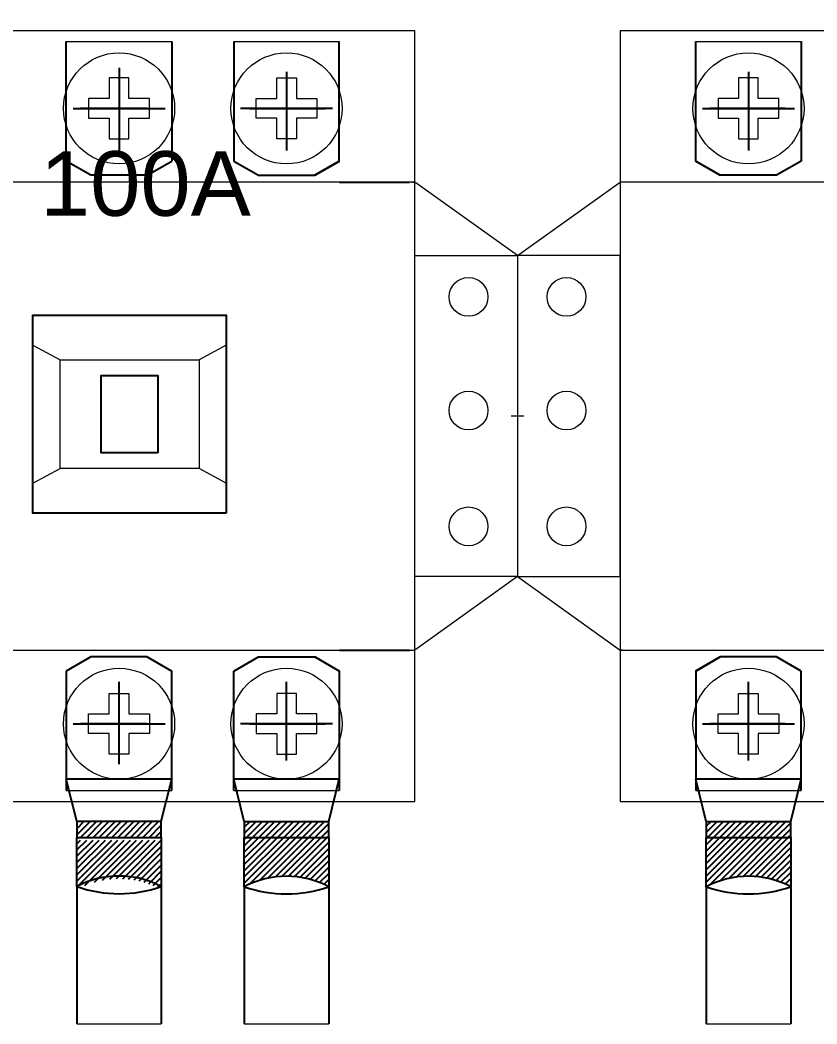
# Model space of a CAD drawing. Header units: millimetres. Extents: x 330554 to 656471, y 11007 to 130943.
# Drawn here: x 420411.7 to 420523.3, y 94432.4 to 94573 of the extents above; entities that cross this region are included whole.
import ezdxf

# ---------------------------------------------------------------- set-up
doc = ezdxf.new("R2010")
doc.units = ezdxf.units.MM
doc.header["$LTSCALE"] = 6
for name, color, linetype in [('BASBAR', 1, 'Continuous'), ('thước đo', 3, 'Continuous'), ('đèn báo pha', 10, 'Continuous')]:
    doc.layers.add(name, color=color, linetype=linetype)
doc.layers.add('M & E', color=5, linetype='Continuous', lineweight=30)
doc.styles.get("Standard").update_dxf_attribs({"font": 'VHELVCN.TTF', "height": 120})
pattern_1 = [(225, (119193.49674, 106156.1728), (0.4354782166, -0.4354782166), [])]
pattern_2 = [(225, (119081.89674, 106156.1728), (0.4354782166, -0.4354782166), [])]

msp = doc.modelspace()

# ---------------------------------------------------------------- hatches: boundary and pattern name
at = {"layer": 'M & E', "lineweight": -2, "ltscale": 8}
h = msp.add_hatch(dxfattribs=at)
h.set_pattern_fill('ANSI31', color=256, scale=4.926874, angle=540, style=0)
h.set_pattern_definition(pattern_2)
h.paths.add_polyline_path([(420443.118, 94460.743), (420443.118, 94458.489), (420454.942, 94458.489), (420454.942, 94460.743)])
h = msp.add_hatch(dxfattribs=at)
h.set_pattern_fill('ANSI31', color=256, scale=4.926874, angle=540, style=0)
h.set_pattern_definition(pattern_2)
edge = h.paths.add_edge_path()
edge.add_line((420443.118, 94451.591), (420443.118, 94458.489))
edge.add_line((420443.118, 94458.489), (420454.942, 94458.489))
edge.add_line((420454.942, 94458.489), (420454.942, 94451.591))
edge.add_arc((420449.03, 94440.588), 12.491, 61.75026, 118.24974)
at = {"layer": 'đèn báo pha', "ltscale": 8}
h = msp.add_hatch(dxfattribs=at)
h.set_pattern_fill('ANSI31', color=2, scale=4.926874, angle=360, style=0)
h.set_pattern_definition([(225, (181366.1806, 64465.0399), (0.4354782166, -0.4354782166), [])])
edge = h.paths.add_edge_path()
edge.add_line((420419.665, 94451.252), (420419.665, 94458.15))
edge.add_line((420419.665, 94458.15), (420431.49, 94458.15))
edge.add_line((420431.49, 94458.15), (420431.49, 94451.252))
edge.add_arc((420425.578, 94440.249), 12.491, 781.75026, 838.24974)
edge = h.paths.add_edge_path()
edge.add_line((420819.728, 94560.239), (420819.728, 94573.049))
h = msp.add_hatch(dxfattribs=at)
h.set_pattern_fill('ANSI31', color=2, scale=4.926874, angle=360, style=0)
h.set_pattern_definition([(225, (181366.1806, 64465.40466), (0.4354782166, -0.4354782166), [])])
h.paths.add_polyline_path([(420419.665, 94460.768), (420431.49, 94460.768), (420431.49, 94458.514), (420419.665, 94458.514)])
h = msp.add_hatch(dxfattribs=at)
h.set_pattern_fill('ANSI31', color=256, scale=4.926874, angle=540, style=0)
h.set_pattern_definition(pattern_1)
h.paths.add_polyline_path([(420519.638, 94458.489), (420519.638, 94460.743), (420507.813, 94460.743), (420507.813, 94458.489)])
h = msp.add_hatch(dxfattribs=at)
h.set_pattern_fill('ANSI31', color=256, scale=4.926874, angle=540, style=0)
h.set_pattern_definition(pattern_1)
edge = h.paths.add_edge_path()
edge.add_arc((420513.726, 94440.588), 12.491, 61.75026, 118.24974)
edge.add_line((420507.813, 94451.591), (420507.813, 94458.489))
edge.add_line((420507.813, 94458.489), (420519.638, 94458.489))
edge.add_line((420519.638, 94458.489), (420519.638, 94451.591))

# ---------------------------------------------------------------- linework, layer by layer
at = {"linetype": 'ByBlock', "lineweight": 18, "ltscale": 8}
for p, q in [((420426.951, 94564.935), (420424.204, 94564.935)), ((420424.204, 94564.935), (420424.204, 94562.045)), ((420426.951, 94564.935), (420424.204, 94564.935)), ((420424.204, 94564.935), (420424.204, 94562.045)), ((420426.951, 94562.045), (420426.951, 94564.935)), ((420426.951, 94562.045), (420426.951, 94564.935)), ((420447.656, 94562.045), (420447.656, 94564.935)), ((420447.656, 94564.935), (420450.404, 94564.935)), ((420447.656, 94562.045), (420447.656, 94564.935)), ((420447.656, 94564.935), (420450.404, 94564.935)), ((420447.656, 94562.045), (420447.656, 94564.935)), ((420447.656, 94564.935), (420450.404, 94564.935)), ((420447.656, 94562.045), (420447.656, 94564.935)), ((420447.656, 94564.935), (420450.404, 94564.935)), ((420450.404, 94564.935), (420450.404, 94562.045)), ((420450.404, 94564.935), (420450.404, 94562.045)), ((420450.404, 94564.935), (420450.404, 94562.045)), ((420450.404, 94564.935), (420450.404, 94562.045)), ((420515.099, 94564.935), (420512.352, 94564.935)), ((420512.352, 94564.935), (420512.352, 94562.045)), ((420515.099, 94564.935), (420512.352, 94564.935)), ((420512.352, 94564.935), (420512.352, 94562.045)), ((420515.099, 94564.935), (420512.352, 94564.935)), ((420512.352, 94564.935), (420512.352, 94562.045)), ((420515.099, 94564.935), (420512.352, 94564.935)), ((420512.352, 94564.935), (420512.352, 94562.045)), ((420515.099, 94562.045), (420515.099, 94564.935)), ((420515.099, 94562.045), (420515.099, 94564.935)), ((420515.099, 94562.045), (420515.099, 94564.935)), ((420515.099, 94562.045), (420515.099, 94564.935)), ((420424.204, 94562.045), (420421.314, 94562.045)), ((420421.314, 94562.045), (420421.314, 94559.298)), ((420424.204, 94562.045), (420421.314, 94562.045)), ((420421.314, 94562.045), (420421.314, 94559.298)), ((420429.841, 94562.045), (420426.951, 94562.045)), ((420429.841, 94562.045), (420426.951, 94562.045)), ((420429.841, 94559.298), (420429.841, 94562.045)), ((420429.841, 94559.298), (420429.841, 94562.045)), ((420444.766, 94559.298), (420444.766, 94562.045)), ((420444.766, 94562.045), (420447.656, 94562.045)), ((420444.766, 94559.298), (420444.766, 94562.045)), ((420444.766, 94562.045), (420447.656, 94562.045)), ((420444.766, 94559.298), (420444.766, 94562.045)), ((420444.766, 94562.045), (420447.656, 94562.045)), ((420444.766, 94559.298), (420444.766, 94562.045)), ((420444.766, 94562.045), (420447.656, 94562.045)), ((420450.404, 94562.045), (420453.293, 94562.045)), ((420450.404, 94562.045), (420453.293, 94562.045)), ((420450.404, 94562.045), (420453.293, 94562.045)), ((420450.404, 94562.045), (420453.293, 94562.045)), ((420453.293, 94562.045), (420453.293, 94559.298)), ((420453.293, 94562.045), (420453.293, 94559.298)), ((420453.293, 94562.045), (420453.293, 94559.298)), ((420453.293, 94562.045), (420453.293, 94559.298)), ((420512.352, 94562.045), (420509.462, 94562.045)), ((420509.462, 94562.045), (420509.462, 94559.298)), ((420512.352, 94562.045), (420509.462, 94562.045)), ((420509.462, 94562.045), (420509.462, 94559.298)), ((420512.352, 94562.045), (420509.462, 94562.045)), ((420509.462, 94562.045), (420509.462, 94559.298)), ((420512.352, 94562.045), (420509.462, 94562.045)), ((420509.462, 94562.045), (420509.462, 94559.298)), ((420517.989, 94562.045), (420515.099, 94562.045)), ((420517.989, 94562.045), (420515.099, 94562.045)), ((420517.989, 94562.045), (420515.099, 94562.045)), ((420517.989, 94562.045), (420515.099, 94562.045)), ((420517.989, 94559.298), (420517.989, 94562.045)), ((420517.989, 94559.298), (420517.989, 94562.045)), ((420517.989, 94559.298), (420517.989, 94562.045)), ((420517.989, 94559.298), (420517.989, 94562.045)), ((420421.314, 94559.298), (420424.204, 94559.298)), ((420421.314, 94559.298), (420424.204, 94559.298)), ((420424.204, 94559.298), (420424.204, 94556.408)), ((420424.204, 94559.298), (420424.204, 94556.408)), ((420426.951, 94556.408), (420426.951, 94559.298)), ((420426.951, 94559.298), (420429.841, 94559.298)), ((420426.951, 94556.408), (420426.951, 94559.298)), ((420426.951, 94559.298), (420429.841, 94559.298)), ((420447.656, 94559.298), (420444.766, 94559.298)), ((420447.656, 94559.298), (420444.766, 94559.298)), ((420447.656, 94559.298), (420444.766, 94559.298)), ((420447.656, 94559.298), (420444.766, 94559.298)), ((420447.656, 94556.408), (420447.656, 94559.298)), ((420447.656, 94556.408), (420447.656, 94559.298)), ((420447.656, 94556.408), (420447.656, 94559.298)), ((420447.656, 94556.408), (420447.656, 94559.298)), ((420453.293, 94559.298), (420450.404, 94559.298)), ((420450.404, 94559.298), (420450.404, 94556.408)), ((420453.293, 94559.298), (420450.404, 94559.298)), ((420450.404, 94559.298), (420450.404, 94556.408)), ((420453.293, 94559.298), (420450.404, 94559.298)), ((420450.404, 94559.298), (420450.404, 94556.408)), ((420453.293, 94559.298), (420450.404, 94559.298)), ((420450.404, 94559.298), (420450.404, 94556.408)), ((420509.462, 94559.298), (420512.352, 94559.298)), ((420509.462, 94559.298), (420512.352, 94559.298)), ((420509.462, 94559.298), (420512.352, 94559.298)), ((420509.462, 94559.298), (420512.352, 94559.298)), ((420512.352, 94559.298), (420512.352, 94556.408)), ((420512.352, 94559.298), (420512.352, 94556.408)), ((420512.352, 94559.298), (420512.352, 94556.408)), ((420512.352, 94559.298), (420512.352, 94556.408)), ((420515.099, 94556.408), (420515.099, 94559.298)), ((420515.099, 94559.298), (420517.989, 94559.298)), ((420515.099, 94556.408), (420515.099, 94559.298)), ((420515.099, 94559.298), (420517.989, 94559.298)), ((420515.099, 94556.408), (420515.099, 94559.298)), ((420515.099, 94559.298), (420517.989, 94559.298)), ((420515.099, 94556.408), (420515.099, 94559.298)), ((420515.099, 94559.298), (420517.989, 94559.298)), ((420424.204, 94556.408), (420426.951, 94556.408)), ((420424.204, 94556.408), (420426.951, 94556.408)), ((420450.404, 94556.408), (420447.656, 94556.408)), ((420450.404, 94556.408), (420447.656, 94556.408)), ((420450.404, 94556.408), (420447.656, 94556.408)), ((420450.404, 94556.408), (420447.656, 94556.408)), ((420512.352, 94556.408), (420515.099, 94556.408)), ((420512.352, 94556.408), (420515.099, 94556.408)), ((420512.352, 94556.408), (420515.099, 94556.408)), ((420512.352, 94556.408), (420515.099, 94556.408)), ((420413.517, 94527.491), (420417.307, 94525.443)), ((420413.517, 94527.491), (420417.307, 94525.443)), ((420440.572, 94527.491), (420436.783, 94525.443)), ((420413.517, 94508.153), (420417.307, 94510.201)), ((420413.517, 94508.153), (420417.307, 94510.201)), ((420440.572, 94508.153), (420436.783, 94510.201)), ((420424.204, 94475.812), (420424.204, 94478.702)), ((420424.204, 94478.702), (420426.951, 94478.702)), ((420424.204, 94475.812), (420424.204, 94478.702)), ((420424.204, 94478.702), (420426.951, 94478.702)), ((420426.951, 94478.702), (420426.951, 94475.812)), ((420426.951, 94478.702), (420426.951, 94475.812)), ((420447.656, 94478.702), (420447.656, 94475.812)), ((420450.404, 94478.702), (420447.656, 94478.702)), ((420447.656, 94478.702), (420447.656, 94475.812)), ((420450.404, 94478.702), (420447.656, 94478.702)), ((420447.656, 94478.702), (420447.656, 94475.812)), ((420450.404, 94478.702), (420447.656, 94478.702)), ((420447.656, 94478.702), (420447.656, 94475.812)), ((420450.404, 94478.702), (420447.656, 94478.702)), ((420450.404, 94475.812), (420450.404, 94478.702)), ((420450.404, 94475.812), (420450.404, 94478.702)), ((420450.404, 94475.812), (420450.404, 94478.702)), ((420450.404, 94475.812), (420450.404, 94478.702)), ((420512.352, 94475.812), (420512.352, 94478.702)), ((420512.352, 94478.702), (420515.099, 94478.702)), ((420512.352, 94475.812), (420512.352, 94478.702)), ((420512.352, 94478.702), (420515.099, 94478.702)), ((420512.352, 94475.812), (420512.352, 94478.702)), ((420512.352, 94478.702), (420515.099, 94478.702)), ((420512.352, 94475.812), (420512.352, 94478.702)), ((420512.352, 94478.702), (420515.099, 94478.702)), ((420515.099, 94478.702), (420515.099, 94475.812)), ((420515.099, 94478.702), (420515.099, 94475.812)), ((420515.099, 94478.702), (420515.099, 94475.812)), ((420515.099, 94478.702), (420515.099, 94475.812)), ((420421.314, 94473.064), (420421.314, 94475.812)), ((420421.314, 94475.812), (420424.204, 94475.812)), ((420421.314, 94473.064), (420421.314, 94475.812)), ((420421.314, 94475.812), (420424.204, 94475.812)), ((420426.951, 94475.812), (420429.841, 94475.812)), ((420426.951, 94475.812), (420429.841, 94475.812)), ((420429.841, 94475.812), (420429.841, 94473.064)), ((420429.841, 94475.812), (420429.841, 94473.064)), ((420447.656, 94475.812), (420444.766, 94475.812)), ((420444.766, 94475.812), (420444.766, 94473.064)), ((420447.656, 94475.812), (420444.766, 94475.812)), ((420444.766, 94475.812), (420444.766, 94473.064)), ((420447.656, 94475.812), (420444.766, 94475.812)), ((420444.766, 94475.812), (420444.766, 94473.064)), ((420447.656, 94475.812), (420444.766, 94475.812)), ((420444.766, 94475.812), (420444.766, 94473.064)), ((420453.293, 94475.812), (420450.404, 94475.812)), ((420453.293, 94475.812), (420450.404, 94475.812)), ((420453.293, 94475.812), (420450.404, 94475.812)), ((420453.293, 94475.812), (420450.404, 94475.812)), ((420453.293, 94473.064), (420453.293, 94475.812)), ((420453.293, 94473.064), (420453.293, 94475.812)), ((420453.293, 94473.064), (420453.293, 94475.812)), ((420453.293, 94473.064), (420453.293, 94475.812)), ((420509.462, 94473.064), (420509.462, 94475.812)), ((420509.462, 94475.812), (420512.352, 94475.812)), ((420509.462, 94473.064), (420509.462, 94475.812)), ((420509.462, 94475.812), (420512.352, 94475.812)), ((420509.462, 94473.064), (420509.462, 94475.812)), ((420509.462, 94475.812), (420512.352, 94475.812)), ((420509.462, 94473.064), (420509.462, 94475.812)), ((420509.462, 94475.812), (420512.352, 94475.812)), ((420515.099, 94475.812), (420517.989, 94475.812)), ((420515.099, 94475.812), (420517.989, 94475.812)), ((420515.099, 94475.812), (420517.989, 94475.812)), ((420515.099, 94475.812), (420517.989, 94475.812)), ((420517.989, 94475.812), (420517.989, 94473.064)), ((420517.989, 94475.812), (420517.989, 94473.064)), ((420517.989, 94475.812), (420517.989, 94473.064)), ((420517.989, 94475.812), (420517.989, 94473.064)), ((420424.204, 94473.064), (420421.314, 94473.064)), ((420424.204, 94473.064), (420421.314, 94473.064)), ((420424.204, 94470.174), (420424.204, 94473.064)), ((420424.204, 94470.174), (420424.204, 94473.064)), ((420429.841, 94473.064), (420426.951, 94473.064)), ((420426.951, 94473.064), (420426.951, 94470.174)), ((420429.841, 94473.064), (420426.951, 94473.064)), ((420426.951, 94473.064), (420426.951, 94470.174)), ((420444.766, 94473.064), (420447.656, 94473.064)), ((420444.766, 94473.064), (420447.656, 94473.064)), ((420444.766, 94473.064), (420447.656, 94473.064)), ((420444.766, 94473.064), (420447.656, 94473.064)), ((420447.656, 94473.064), (420447.656, 94470.174)), ((420447.656, 94473.064), (420447.656, 94470.174)), ((420447.656, 94473.064), (420447.656, 94470.174)), ((420447.656, 94473.064), (420447.656, 94470.174)), ((420450.404, 94470.174), (420450.404, 94473.064)), ((420450.404, 94473.064), (420453.293, 94473.064)), ((420450.404, 94470.174), (420450.404, 94473.064)), ((420450.404, 94473.064), (420453.293, 94473.064)), ((420450.404, 94470.174), (420450.404, 94473.064)), ((420450.404, 94473.064), (420453.293, 94473.064)), ((420450.404, 94470.174), (420450.404, 94473.064)), ((420450.404, 94473.064), (420453.293, 94473.064)), ((420512.352, 94473.064), (420509.462, 94473.064)), ((420512.352, 94473.064), (420509.462, 94473.064)), ((420512.352, 94473.064), (420509.462, 94473.064)), ((420512.352, 94473.064), (420509.462, 94473.064)), ((420512.352, 94470.174), (420512.352, 94473.064)), ((420512.352, 94470.174), (420512.352, 94473.064)), ((420512.352, 94470.174), (420512.352, 94473.064)), ((420512.352, 94470.174), (420512.352, 94473.064)), ((420517.989, 94473.064), (420515.099, 94473.064)), ((420515.099, 94473.064), (420515.099, 94470.174)), ((420517.989, 94473.064), (420515.099, 94473.064)), ((420515.099, 94473.064), (420515.099, 94470.174)), ((420517.989, 94473.064), (420515.099, 94473.064)), ((420515.099, 94473.064), (420515.099, 94470.174)), ((420517.989, 94473.064), (420515.099, 94473.064)), ((420515.099, 94473.064), (420515.099, 94470.174)), ((420426.951, 94470.174), (420424.204, 94470.174)), ((420426.951, 94470.174), (420424.204, 94470.174)), ((420447.656, 94470.174), (420450.404, 94470.174)), ((420447.656, 94470.174), (420450.404, 94470.174)), ((420447.656, 94470.174), (420450.404, 94470.174)), ((420447.656, 94470.174), (420450.404, 94470.174)), ((420515.099, 94470.174), (420512.352, 94470.174)), ((420515.099, 94470.174), (420512.352, 94470.174)), ((420515.099, 94470.174), (420512.352, 94470.174)), ((420515.099, 94470.174), (420512.352, 94470.174)), ((420419.665, 94451.617), (420419.665, 94442.747)), ((420419.665, 94451.617), (420419.665, 94442.747)), ((420431.49, 94451.617), (420431.49, 94442.747)), ((420431.49, 94451.617), (420431.49, 94442.747))]:
    msp.add_line(p, q, dxfattribs=at)
for points in [[(420436.783, 94510.201), (420417.307, 94510.201), (420417.307, 94525.443), (420436.783, 94525.443)], [(420431.019, 94512.42), (420423.071, 94512.42), (420423.071, 94523.224), (420431.019, 94523.224)]]:
    msp.add_lwpolyline(points, close=True, dxfattribs=at)
for centre, radius in [((420425.578, 94560.671), 7.783), ((420449.03, 94560.671), 7.783), ((420449.03, 94560.671), 7.783), ((420449.03, 94560.671), 7.783), ((420449.03, 94560.671), 7.783), ((420513.726, 94560.671), 7.783), ((420513.726, 94560.671), 7.783), ((420513.726, 94560.671), 7.783), ((420513.726, 94560.671), 7.783), ((420474.518, 94534.258), 2.718), ((420488.238, 94534.258), 2.718), ((420474.518, 94518.332), 2.718), ((420488.238, 94518.332), 2.718), ((420474.518, 94502.098), 2.718), ((420488.238, 94502.098), 2.718), ((420425.578, 94474.438), 7.783), ((420449.03, 94474.438), 7.783), ((420449.03, 94474.438), 7.783), ((420449.03, 94474.438), 7.783), ((420449.03, 94474.438), 7.783), ((420513.726, 94474.438), 7.783), ((420513.726, 94474.438), 7.783), ((420513.726, 94474.438), 7.783), ((420513.726, 94474.438), 7.783)]:
    msp.add_circle(centre, radius, dxfattribs=at)
at = {"layer": 'BASBAR', "color": 6}
for points in [[(420440.572, 94503.932), (420413.517, 94503.932), (420413.517, 94531.712), (420440.572, 94531.712)], [(420431.019, 94512.42), (420423.071, 94512.42), (420423.071, 94523.224), (420431.019, 94523.224)]]:
    msp.add_lwpolyline(points, close=True, dxfattribs=at)
at = {"layer": 'M & E', "lineweight": -2, "ltscale": 8}
for p, q in [((420443.118, 94460.743), (420441.64, 94466.655)), ((420454.942, 94460.743), (420456.42, 94466.655)), ((420443.118, 94460.743), (420443.118, 94458.489)), ((420443.118, 94460.743), (420454.942, 94460.743)), ((420454.942, 94458.489), (420454.942, 94460.743)), ((420507.813, 94451.591), (420507.813, 94442.722)), ((420519.638, 94451.591), (420519.638, 94442.722))]:
    msp.add_line(p, q, dxfattribs=at)
msp.add_lwpolyline([(420443.118, 94451.591), (420443.118, 94458.489), (420454.942, 94458.489), (420454.942, 94451.591)], dxfattribs=at)
for centre, radius, start, end in [((420449.03, 94440.588), 12.491, 61.75026, 118.24974), ((420449.03, 94468.712), 18.113, 250.94899, 289.05101)]:
    msp.add_arc(centre, radius, start, end, dxfattribs=at)
at = {"layer": 'thước đo', "color": 7, "lineweight": 18, "ltscale": 8}
for p, q in [((420418.187, 94570.032), (420432.968, 94570.032)), ((420441.64, 94570.032), (420456.42, 94570.032)), ((420506.335, 94570.032), (420521.116, 94570.032)), ((420466.653, 94550.354), (420466.978, 94550.354)), ((420481.378, 94540.055), (420466.978, 94550.354)), ((420481.378, 94540.055), (420495.778, 94550.354)), ((420482.278, 94517.555), (420480.478, 94517.555)), ((420482.278, 94517.555), (420481.378, 94517.555)), ((420481.378, 94495.055), (420466.978, 94484.755)), ((420481.378, 94495.055), (420495.778, 94484.755)), ((420466.653, 94484.755), (420466.978, 94484.755)), ((420496.102, 94484.755), (420495.778, 94484.755)), ((420418.187, 94465.077), (420432.968, 94465.077)), ((420441.64, 94465.077), (420456.42, 94465.077)), ((420506.335, 94465.077), (420521.116, 94465.077)), ((420419.665, 94432.403), (420431.49, 94432.403)), ((420443.118, 94432.378), (420454.942, 94432.378)), ((420507.813, 94432.378), (420519.638, 94432.378))]:
    msp.add_line(p, q, dxfattribs=at)
at = {"layer": 'thước đo', "color": 0, "ltscale": 8}
for p, q in [((420425.578, 94566.336), (420425.578, 94559.019)), ((420425.578, 94565.809), (420425.578, 94555.534)), ((420449.03, 94565.809), (420449.03, 94555.534)), ((420449.03, 94565.809), (420449.03, 94555.534)), ((420513.726, 94565.809), (420513.726, 94555.534)), ((420513.726, 94565.809), (420513.726, 94555.534)), ((420425.578, 94564.613), (420425.578, 94556.73)), ((420425.578, 94564.33), (420425.578, 94557.013)), ((420449.03, 94564.613), (420449.03, 94556.73)), ((420449.03, 94564.33), (420449.03, 94557.013)), ((420513.726, 94564.613), (420513.726, 94556.73)), ((420513.726, 94564.33), (420513.726, 94557.013)), ((420425.578, 94563.153), (420425.578, 94555.836)), ((420419.143, 94560.671), (420432.013, 94560.671)), ((420425.578, 94560.671), (420420.164, 94560.671)), ((420420.44, 94560.671), (420430.715, 94560.671)), ((420429.519, 94560.671), (420421.636, 94560.671)), ((420429.519, 94560.671), (420430.98, 94560.671)), ((420455.465, 94560.671), (420442.595, 94560.671)), ((420454.167, 94560.671), (420443.892, 94560.671)), ((420443.892, 94560.671), (420454.167, 94560.671)), ((420445.088, 94560.671), (420452.971, 94560.671)), ((420449.03, 94560.671), (420454.443, 94560.671)), ((420507.29, 94560.671), (420520.161, 94560.671)), ((420513.726, 94560.671), (420508.312, 94560.671)), ((420508.588, 94560.671), (420518.863, 94560.671)), ((420518.863, 94560.671), (420508.588, 94560.671)), ((420517.667, 94560.671), (420509.784, 94560.671)), ((420425.578, 94556.73), (420425.578, 94554.772)), ((420449.03, 94556.73), (420449.03, 94554.772)), ((420513.726, 94556.73), (420513.726, 94554.772)), ((420421.636, 94551.31), (420418.187, 94553.281)), ((420429.519, 94551.31), (420432.968, 94553.281)), ((420441.64, 94553.281), (420445.088, 94551.31)), ((420456.42, 94553.281), (420452.971, 94551.31)), ((420452.988, 94551.31), (420456.437, 94553.281)), ((420509.768, 94551.31), (420506.319, 94553.281)), ((420506.335, 94553.281), (420509.784, 94551.31)), ((420521.116, 94553.281), (420517.667, 94551.31)), ((420421.636, 94483.799), (420418.187, 94481.828)), ((420429.519, 94483.799), (420432.968, 94481.828)), ((420441.64, 94481.828), (420445.088, 94483.799)), ((420456.42, 94481.828), (420452.971, 94483.799)), ((420452.988, 94483.799), (420456.437, 94481.828)), ((420509.768, 94483.799), (420506.319, 94481.828)), ((420506.335, 94481.828), (420509.784, 94483.799)), ((420521.116, 94481.828), (420517.667, 94483.799)), ((420425.578, 94478.379), (420425.578, 94480.337)), ((420425.578, 94469.3), (420425.578, 94479.576)), ((420425.578, 94471.957), (420425.578, 94479.274)), ((420449.03, 94478.379), (420449.03, 94480.337)), ((420449.03, 94469.3), (420449.03, 94479.576)), ((420449.03, 94469.3), (420449.03, 94479.576)), ((420513.726, 94478.379), (420513.726, 94480.337)), ((420513.726, 94469.3), (420513.726, 94479.576)), ((420513.726, 94469.3), (420513.726, 94479.576)), ((420425.578, 94470.496), (420425.578, 94478.379)), ((420425.578, 94470.779), (420425.578, 94478.097)), ((420449.03, 94470.496), (420449.03, 94478.379)), ((420449.03, 94470.779), (420449.03, 94478.097)), ((420513.726, 94470.496), (420513.726, 94478.379)), ((420513.726, 94470.779), (420513.726, 94478.097)), ((420425.578, 94468.773), (420425.578, 94476.09)), ((420419.143, 94474.438), (420432.013, 94474.438)), ((420425.578, 94474.438), (420420.164, 94474.438)), ((420420.44, 94474.438), (420430.715, 94474.438)), ((420429.519, 94474.438), (420421.636, 94474.438)), ((420429.519, 94474.438), (420430.98, 94474.438)), ((420455.465, 94474.438), (420442.595, 94474.438)), ((420454.167, 94474.438), (420443.892, 94474.438)), ((420443.892, 94474.438), (420454.167, 94474.438)), ((420445.088, 94474.438), (420452.971, 94474.438)), ((420449.03, 94474.438), (420454.443, 94474.438)), ((420507.29, 94474.438), (420520.161, 94474.438)), ((420513.726, 94474.438), (420508.312, 94474.438)), ((420508.588, 94474.438), (420518.863, 94474.438)), ((420518.863, 94474.438), (420508.588, 94474.438)), ((420517.667, 94474.438), (420509.784, 94474.438)), ((420432.968, 94466.681), (420418.187, 94466.681)), ((420456.42, 94466.655), (420441.64, 94466.655)), ((420521.116, 94466.655), (420506.335, 94466.655)), ((420419.665, 94451.617), (420419.665, 94432.403)), ((420419.665, 94451.617), (420419.665, 94432.403)), ((420431.49, 94451.617), (420431.49, 94432.403)), ((420431.49, 94451.617), (420431.49, 94432.403)), ((420443.118, 94451.591), (420443.118, 94432.378)), ((420443.118, 94451.591), (420443.118, 94442.722)), ((420454.942, 94451.591), (420454.942, 94432.378)), ((420454.942, 94451.591), (420454.942, 94442.722)), ((420507.813, 94451.591), (420507.813, 94432.378)), ((420519.638, 94451.591), (420519.638, 94432.378))]:
    msp.add_line(p, q, dxfattribs=at)
at = {"layer": 'thước đo', "color": 0, "linetype": 'ByBlock', "ltscale": 8}
for p, q in [((420456.437, 94550.354), (420466.267, 94550.354)), ((420456.437, 94484.755), (420466.267, 94484.755))]:
    msp.add_line(p, q, dxfattribs=at)
at = {"layer": 'thước đo', "color": 7, "lineweight": 18, "ltscale": 8}
for points in [[(420384.178, 94463.536), (420466.978, 94463.536), (420466.978, 94571.536), (420384.178, 94571.536)], [(420495.778, 94463.536), (420578.578, 94463.536), (420578.578, 94571.536), (420495.778, 94571.536)], [(420384.178, 94484.755), (420466.978, 94484.755), (420466.978, 94550.354), (420384.178, 94550.354)], [(420495.778, 94484.755), (420578.578, 94484.755), (420578.578, 94550.354), (420495.778, 94550.354)], [(420481.378, 94495.055), (420466.978, 94495.055), (420466.978, 94540.055), (420481.378, 94540.055)], [(420481.378, 94495.055), (420495.778, 94495.055), (420495.778, 94540.055), (420481.378, 94540.055)]]:
    msp.add_lwpolyline(points, close=True, dxfattribs=at)
at = {"layer": 'thước đo', "color": 0, "ltscale": 8}
for points in [[(420418.187, 94553.281), (420418.187, 94570.032)], [(420432.968, 94570.032), (420432.968, 94553.281)], [(420441.64, 94570.032), (420441.64, 94553.281)], [(420456.42, 94553.281), (420456.42, 94570.032)], [(420506.335, 94553.281), (420506.335, 94570.032)], [(420521.116, 94570.032), (420521.116, 94553.281)], [(420429.519, 94551.31), (420421.636, 94551.31)], [(420445.088, 94551.31), (420452.971, 94551.31)], [(420517.667, 94551.31), (420509.784, 94551.31)], [(420429.519, 94483.799), (420421.636, 94483.799)], [(420445.088, 94483.799), (420452.971, 94483.799)], [(420517.667, 94483.799), (420509.784, 94483.799)], [(420418.187, 94481.828), (420418.187, 94465.077)], [(420432.968, 94465.077), (420432.968, 94481.828)], [(420441.64, 94465.077), (420441.64, 94481.828)], [(420456.42, 94481.828), (420456.42, 94465.077)], [(420506.335, 94481.828), (420506.335, 94465.077)], [(420521.116, 94465.077), (420521.116, 94481.828)]]:
    msp.add_lwpolyline(points, dxfattribs=at)
at = {"layer": 'đèn báo pha', "color": 2, "ltscale": 8}
for p, q in [((420419.665, 94460.768), (420418.187, 94466.681)), ((420431.49, 94460.768), (420432.968, 94466.681)), ((420419.665, 94460.768), (420419.665, 94458.514)), ((420419.665, 94460.768), (420431.49, 94460.768)), ((420431.49, 94458.514), (420431.49, 94460.768))]:
    msp.add_line(p, q, dxfattribs=at)
at = {"layer": 'đèn báo pha', "ltscale": 8}
for p, q in [((420507.813, 94460.743), (420506.335, 94466.655)), ((420519.638, 94460.743), (420521.116, 94466.655)), ((420507.813, 94460.743), (420507.813, 94458.489)), ((420507.813, 94460.743), (420519.638, 94460.743)), ((420519.638, 94458.489), (420519.638, 94460.743)), ((420443.118, 94458.489), (420454.942, 94458.489)), ((420507.813, 94458.489), (420519.638, 94458.489)), ((420443.118, 94451.591), (420443.118, 94442.722)), ((420454.942, 94451.591), (420454.942, 94442.722))]:
    msp.add_line(p, q, dxfattribs=at)
at = {"layer": 'đèn báo pha', "color": 2, "ltscale": 8}
msp.add_lwpolyline([(420419.665, 94451.617), (420419.665, 94458.514), (420431.49, 94458.514), (420431.49, 94451.617)], dxfattribs=at)
at = {"layer": 'đèn báo pha', "ltscale": 8}
msp.add_lwpolyline([(420507.813, 94451.591), (420507.813, 94458.489), (420519.638, 94458.489), (420519.638, 94451.591)], dxfattribs=at)
at = {"layer": 'đèn báo pha', "color": 2, "ltscale": 8}
for centre, radius, start, end in [((420425.578, 94440.614), 12.491, 61.75026, 118.24974), ((420425.578, 94468.738), 18.113, 250.94899, 289.05101)]:
    msp.add_arc(centre, radius, start, end, dxfattribs=at)
at = {"layer": 'đèn báo pha', "ltscale": 8}
for centre, radius, start, end in [((420513.726, 94440.588), 12.491, 61.75026, 118.24974), ((420513.726, 94468.712), 18.113, 250.94899, 289.05101)]:
    msp.add_arc(centre, radius, start, end, dxfattribs=at)

# ---------------------------------------------------------------- texts
at = {"layer": 'đèn báo pha', "color": 1, "ltscale": 8, "insert": (420444.038, 94554.672), "char_height": 18.10626, "width": 267.52446, "attachment_point": 3}
msp.add_mtext('{\\fVNI-Helve|b0|i0|c0|p2;  \\H0.6667x; \\H0.75x;100A}', dxfattribs=at)

doc.saveas('drawing.dxf')
